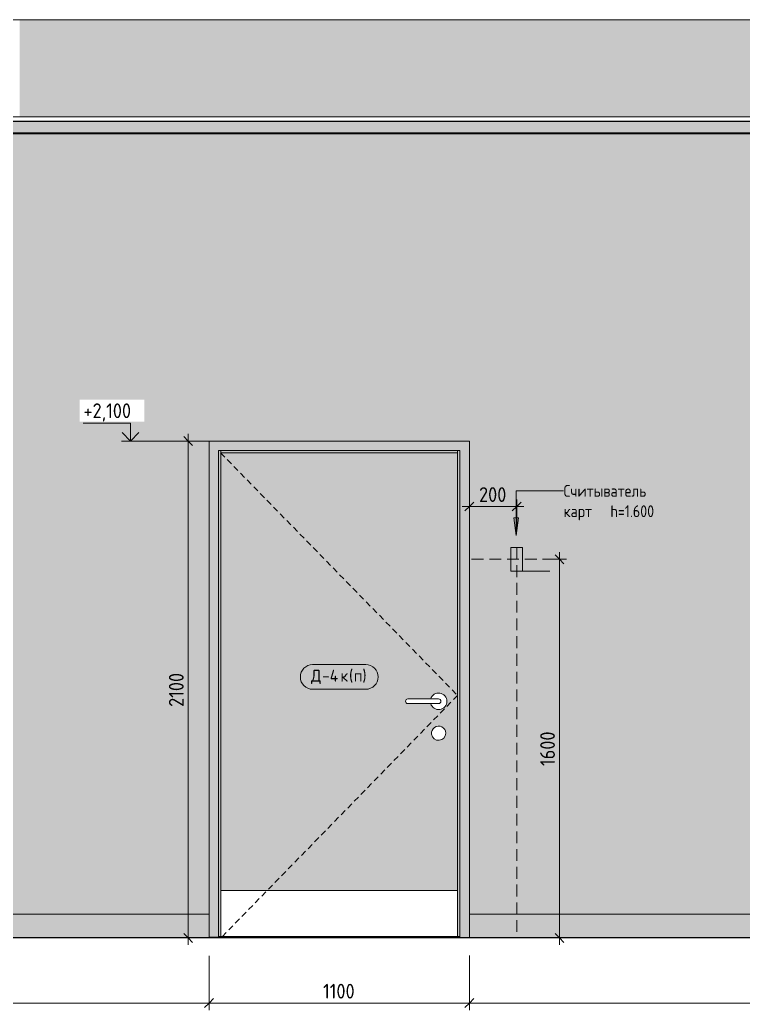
# Model space of a CAD drawing. Header units: millimetres. Extents: x 855 to 70116, y -1987 to 23809.
# Drawn here: x 27471 to 30529, y -306 to 3880 of the extents above; entities that cross this region are included whole.
import ezdxf

# ---------------------------------------------------------------- set-up
doc = ezdxf.new("R2010")
doc.units = ezdxf.units.MM
for name, pattern in [('200_ШТРИХ__ш1_п0_6_', [40, 25, -15]), ('ADSK_Штрих_ш2 п1', [75, 50, -25]), ('Штрих', [158.75, 79.375, -79.375])]:
    doc.linetypes.add(name, pattern=pattern)
for name, color, linetype, lineweight in [('A-ANNO-DIMS', 7, 'Continuous', 9), ('A-ANNO-DIMS-25', 7, 'Continuous', 9), ('A-DETL-1', 7, 'ADSK_Штрих_ш2 п1', 9), ('A-DOOR', 7, 'Continuous', 9), ('A-DOOR-2', 7, 'Штрих', 9), ('A-DOOR-3', 7, '200_ШТРИХ__ш1_п0_6_', 9), ('A-DOOR-FRAM-1', 7, 'Continuous', 9), ('A-DOOR-IDEN', 7, 'Continuous', 9), ('A-FLOR', 7, 'Continuous', 9), ('A-GENM', 7, 'Continuous', 9), ('A-WALL-PATT', 7, 'Continuous', 9), ('G-ANNO-DIMS', 7, 'Continuous', 9), ('G-ANNO-DIMS-1', 7, 'Continuous', 20), ('I-WALL', 7, 'Continuous', 9), ('Ограждение', 7, 'Continuous', 9), ('Поручни', 7, 'Continuous', 9)]:
    doc.layers.add(name, color=color, linetype=linetype, lineweight=lineweight)
for name, color, linetype, lineweight, true_color in [('A-CLNG-1', 7, 'Continuous', 9, 0x787878), ('A-CLNG-FNSH-1', 7, 'Continuous', 30, 0x3c3c3c), ('A-FLOR-1', 7, 'Continuous', 9, 0x787878), ('A-FLOR-FNSH-1', 7, 'Continuous', 30, 0x3c3c3c), ('G-ANNO-TEXT-1', 7, 'Continuous', 9, 0x3c3c3c), ('Q-SPCQ-1', 9, 'Continuous', 9, 0x808080), ('Q-SPCQ-2', 7, 'Continuous', 9, 0x7f7f7f)]:
    doc.layers.add(name, color=color, linetype=linetype, lineweight=lineweight, true_color=true_color)
doc.styles.add('GOST Common_5', font='GOST_Common.ttf', dxfattribs={"height": 50})
doc.styles.add('GOST Common_6', font='GOST_Common.ttf', dxfattribs={"width": 0.9, "height": 50})
doc.styles.add('ISOCPEUR_2', font='isocpeur.ttf', dxfattribs={"width": 0.9, "height": 62.5})
doc.dimstyles.new('ISO-2_5_0_9К_БОЛЬШОЙ_1', dxfattribs={"dimscale": 304.8, "dimtxt": 62.248823, "dimasz": 0.123031, "dimexe": 0.098425, "dimexo": 0.246063, "dimgap": 0, "dimtad": 1, "dimdec": 0, "dimrnd": 10, "dimzin": 0, "dimdsep": 46, "dimtxsty": 'ISOCPEUR_2', "dimblk1": 'OBLIQUE', "dimblk2": 'OBLIQUE', "dimsah": 1, "dimcen": 0.09, "dimdle": 0.098425, "dimazin": 0, "dimtfac": 1, "dimtdec": 4, "dimtix": 1, "dimtmove": 0, "dimatfit": 3, "dimfxl": 1, "dimtvp": 1, "dimtolj": 1, "dimtzin": 0, "dimarcsym": 2})

# ---------------------------------------------------------------- blocks, each defined once
blk = doc.blocks.new('110_Дверь_СКБ_1Ст_Внутренняя1 - Д-4к_п__1100x2100h_Артистические EI30-23988509-Развертка 1_30-1')
at = {"layer": 'A-DOOR'}
h = blk.add_hatch(color=256, dxfattribs=at)
h.paths.add_polyline_path([(19700, 199.9), (19700, 2049.9), (18700, 2049.9), (18700, 199.9), (19172, 199.9)])
h.paths.add_polyline_path([(19622.1, 835), (19614.7, 835.4), (19607.5, 837.6), (19600.6, 842.1), (19596, 846.9), (19592.3, 853.4), (19590.3, 860.6), (19590.3, 868.7), (19592, 875.5), (19596, 882.7), (19600.6, 887.8), (19606.9, 891.9), (19614.1, 894.3), (19621.6, 894.9), (19629.1, 893.5), (19635.9, 890.3), (19641.8, 885.5), (19646.3, 879.4), (19649, 872.4), (19650, 864.9), (19649, 857.4), (19646.3, 850.5), (19642, 844.5), (19636.2, 839.7), (19629.5, 836.4), (19624.2, 835.4)])
h.paths.add_polyline_path([(19620.5, 964.9), (19611.5, 965.9), (19602.5, 969.7), (19595.8, 974.6), (19590.1, 981.6), (19586.5, 989.9), (19490, 989.9), (19487.4, 990.2), (19485, 991.2), (19482.9, 992.8), (19481.3, 994.9), (19480.3, 997.3), (19480, 999.9), (19480.3, 1002.5), (19481.3, 1004.9), (19482.9, 1007), (19485, 1008.6), (19487.4, 1009.6), (19490, 1009.9), (19586.5, 1009.9), (19590.1, 1018.2), (19595.8, 1025.2), (19603.1, 1030.6), (19611.5, 1033.9), (19620.5, 1034.9), (19629.5, 1033.6), (19637.8, 1030), (19644.9, 1024.5), (19650.4, 1017.2), (19653.8, 1008.9), (19655, 999.9), (19653.8, 990.9), (19650.4, 982.6), (19644.9, 975.3), (19637.6, 969.7), (19629.5, 966.2), (19622.6, 965.2)])
at = {"layer": 'A-DOOR-FRAM-1'}
for points in [[(19750, 0), (19750, 2099.9), (18650, 2099.9), (18650, 2), (18690, 2), (18690, 2059.9), (19710, 2059.9), (19710, 2), (19749.6, 2), (19749.6, 0)], [(18690, 6.3), (18700, 6.3), (18700, 2059.9), (18690, 2059.9), (18690, 6.4)], [(19624.9, 2049.9), (19700, 2049.9), (19700, 2059.9), (18700, 2059.9), (18700, 2049.9), (19172, 2049.9)], [(19700, 6.3), (19710, 6.3), (19710, 2059.9), (19700, 2059.9), (19700, 100)]]:
    blk.add_hatch(color=256, dxfattribs=at).paths.add_polyline_path(points)
at = {"layer": 'A-DOOR'}
for p, q in [((19700, 2049.9), (18700, 2049.9)), ((18700, 199.9), (18700, 2049.9)), ((19700, 2049.9), (19700, 199.9)), ((19490, 1009.9), (19620, 1009.9)), ((19620, 1009.9), (19586.5, 1009.9)), ((19620, 989.9), (19490, 989.9)), ((19586.5, 989.9), (19620, 989.9)), ((19700, 199.9), (18700, 199.9)), ((18700, 199.9), (18700, 6.3)), ((19700, 6.3), (19700, 199.9))]:
    blk.add_line(p, q, dxfattribs=at)
for centre, radius, start, end in [((19490, 999.9), 10, 90, 270), ((19620, 999.9), 35, 0, 163.3985), ((19620, 999.9), 10, 270, 90), ((19620, 999.9), 10, 270, 90), ((19620, 999.9), 35, 196.6015, 0), ((19620, 864.9), 30, 0, 188.1699), ((19620, 864.9), 30, 188.1699, 0)]:
    blk.add_arc(centre, radius, start, end, dxfattribs=at)
at = {"layer": 'A-DOOR-2'}
for p, q in [((19750, 2099.9), (18650, 2099.9)), ((18650, 2), (18650, 2099.9)), ((19750, 2099.9), (18650, 2099.9)), ((18650, 2), (18650, 2099.9)), ((19750, 0), (19750, 2099.9)), ((19750, 0), (19750, 2099.9))]:
    blk.add_line(p, q, dxfattribs=at)
at = {"layer": 'A-DOOR-3'}
for p, q in [((18698.6, 2049.9), (19700, 1024.9)), ((19700, 1024.9), (18706.3, 6.3))]:
    blk.add_line(p, q, dxfattribs=at)
at = {"layer": 'A-DOOR-FRAM-1'}
for p, q in [((18690, 6.3), (18690, 2059.9)), ((18690, 2059.9), (19710, 2059.9)), ((18700, 2049.9), (18700, 2059.9)), ((18700, 2059.9), (18700, 199.9)), ((19700, 2059.9), (19700, 2049.9)), ((19700, 2059.9), (19700, 199.9)), ((19710, 2059.9), (19710, 6.3)), ((19700, 2049.9), (18700, 2049.9))]:
    blk.add_line(p, q, dxfattribs=at)
blk = doc.blocks.new('Плинтус - Плинтус керамогранит бежевый-32865284-Развертка 1_30-1')
at = {"layer": 'A-GENM'}
blk.add_hatch(color=256, dxfattribs=at).paths.add_polyline_path([(14341.5, 0), (18650, 0), (18650, 100), (13744, 100), (13744, 0), (13980, 0)])
for p, q in [((13744, 100), (18650, 100)), ((13744, 100), (13744, 0)), ((18650, 100), (18650, 2))]:
    blk.add_line(p, q, dxfattribs=at)
blk = doc.blocks.new('Плинтус - Плинтус керамогранит бежевый-33446224-Развертка 1_30-1')
at = {"layer": 'A-GENM'}
blk.add_hatch(color=256, dxfattribs=at).paths.add_polyline_path([(19750, 0), (22985.2, 0), (22985.2, 100), (19750, 100)])
for p, q in [((19750, 100), (22985.2, 100)), ((19750, 0), (19750, 100))]:
    blk.add_line(p, q, dxfattribs=at)
blk = doc.blocks.new('_Считыватель карт - Тип 1-29506779-Развертка 1_30-1')
at = {"layer": 'Q-SPCQ-2'}
blk.add_hatch(color=256, dxfattribs=at).paths.add_polyline_path([(19975, 1550), (19975, 1650), (19925, 1650), (19925, 1550)])
at = {"layer": 'Q-SPCQ-1'}
for p, q in [((19925, 1650), (19975, 1650)), ((19925, 1550), (19925, 1650)), ((19975, 1650), (19975, 1550)), ((19975, 1550), (19925, 1550)), ((20090, 1550), (19950, 1550)), ((20090, 1550), (19950, 1550)), ((19977.4, 1550), (20062.4, 1550)), ((20062.4, 1550), (19977.4, 1550))]:
    blk.add_line(p, q, dxfattribs=at)
blk = doc.blocks.new('Ограждение - Ограждение-32870510-Развертка 1_30-1')
at = {"layer": 'Ограждение'}
blk.add_hatch(color=256, dxfattribs=at).paths.add_polyline_path([(18740, 0), (18993.8, 0), (18993.8, 2), (19710, 2), (19710, 6.3), (18690, 6.3), (18690, 2), (18740, 2)])
at = {"layer": 'Поручни'}
for p, q in [((18690, 2), (18690, 6.3)), ((18690, 6.3), (19710, 6.3)), ((19710, 6.3), (19710, 2))]:
    blk.add_line(p, q, dxfattribs=at)
blk = doc.blocks.new('М_двери - Типоразмер_рамка-25223575-Развертка 1_30-1')
at = {"layer": 'A-DOOR-IDEN'}
for p, q in [((19312.4, 1154.8), (19087.6, 1154.8)), ((19087.6, 1050.8), (19312.4, 1050.8))]:
    blk.add_line(p, q, dxfattribs=at)
for centre, start, end in [((19087.6, 1102.8), 90, 270), ((19312.4, 1102.8), 270, 90)]:
    blk.add_arc(centre, 52, start, end, dxfattribs=at)
blk = doc.blocks.new('DIMBLOCK13-Развертка 1_30-1')
at = {"layer": 'A-ANNO-DIMS-25'}
for p, q in [((23380.5, -75), (23380.5, -305.5)), ((23380.5, -275.5), (23380.5, -75.1)), ((28271.5, -75.1), (28271.5, -305.5)), ((28271.5, -275.5), (28271.5, -75.1)), ((23350.5, -275.5), (28271.5, -275.5))]:
    blk.add_line(p, q, dxfattribs=at)
at = {"layer": 'A-ANNO-DIMS-25', "lineweight": 20}
for p, q in [((23380.5, -275.5), (23361.7, -294.3)), ((23380.5, -275.5), (23399.2, -256.8)), ((28271.5, -275.5), (28252.7, -294.3)), ((28271.5, -275.5), (28290.2, -256.8))]:
    blk.add_line(p, q, dxfattribs=at)
at = {"layer": 'A-ANNO-DIMS-25', "color": 0, "insert": (25744, -193.9), "char_height": 62.5, "width": 196.802, "attachment_point": 1, "line_spacing_factor": 1.149209, "style": 'ISOCPEUR_2'}
blk.add_mtext('4890', dxfattribs=at)
blk = doc.blocks.new('_Oblique')
at = {"color": 0, "linetype": 'ByBlock', "lineweight": -2}
blk.add_line((-0.5, -0.5), (0.5, 0.5), dxfattribs=at)
blk = doc.blocks.new('DIMBLOCK14-Развертка 1_30-1')
at = {"layer": 'A-ANNO-DIMS-25'}
for p, q in [((28271.5, -75.1), (28271.5, -305.5)), ((28271.5, -275.5), (28271.5, -75.1)), ((29371.5, -75), (29371.5, -305.5)), ((29371.5, -275.5), (29371.5, -75.1)), ((28271.5, -275.5), (29371.5, -275.5))]:
    blk.add_line(p, q, dxfattribs=at)
at = {"layer": 'A-ANNO-DIMS-25', "lineweight": 20}
for p, q in [((28271.5, -275.5), (28252.7, -294.3)), ((28271.5, -275.5), (28290.2, -256.8)), ((29371.5, -275.5), (29352.7, -294.3)), ((29371.5, -275.5), (29390.2, -256.8))]:
    blk.add_line(p, q, dxfattribs=at)
at = {"layer": 'A-ANNO-DIMS-25', "color": 0, "insert": (28753.2, -193.9), "char_height": 62.5, "width": 163.762, "attachment_point": 1, "line_spacing_factor": 1.149209, "style": 'ISOCPEUR_2'}
blk.add_mtext('1100', dxfattribs=at)
blk = doc.blocks.new('DIMBLOCK15-Развертка 1_30-1')
at = {"layer": 'A-ANNO-DIMS-25'}
for p, q in [((33001, 725), (33001, -305.5)), ((33001, -275.5), (33001, 725)), ((29371.5, -75), (29371.5, -305.5)), ((29371.5, -275.5), (29371.5, -75.1)), ((29371.5, -275.5), (33031, -275.5))]:
    blk.add_line(p, q, dxfattribs=at)
at = {"layer": 'A-ANNO-DIMS-25', "lineweight": 20}
for p, q in [((29371.5, -275.5), (29352.7, -294.3)), ((29371.5, -275.5), (29390.2, -256.8)), ((33001, -275.5), (32982.2, -294.3)), ((33001, -275.5), (33019.7, -256.8))]:
    blk.add_line(p, q, dxfattribs=at)
at = {"layer": 'A-ANNO-DIMS-25', "color": 0, "insert": (31107.2, -193.9), "char_height": 62.5, "width": 189.619, "attachment_point": 1, "line_spacing_factor": 1.149209, "style": 'ISOCPEUR_2'}
blk.add_mtext('3630', dxfattribs=at)
blk = doc.blocks.new('Высотные отметки - Стрелка_Верх-17668718-Развертка 1_30-1')
at = {"layer": 'G-ANNO-DIMS'}
for p, q in [((13536.5, 75), (13336.5, 75)), ((13536.5, 0), (13536.5, 75)), ((13574.4, 0), (13499.4, 0))]:
    blk.add_line(p, q, dxfattribs=at)
at = {"layer": 'G-ANNO-DIMS-1'}
for q in [(13501.2, 35.4), (13571.9, 35.4)]:
    blk.add_line((13536.5, 0), q, dxfattribs=at)
blk = doc.blocks.new('DIMBLOCK16-Развертка 1_30-1')
at = {"layer": 'A-ANNO-DIMS-25'}
for p, q in [((29371.5, 1774.5), (29371.5, 1853)), ((29571.5, 1725), (29571.5, 1853)), ((29341.5, 1823), (29601.5, 1823)), ((29371.5, 1823), (29371.5, 1774.5)), ((29571.5, 1823), (29571.5, 1725))]:
    blk.add_line(p, q, dxfattribs=at)
at = {"layer": 'A-ANNO-DIMS-25', "lineweight": 20}
for p, q in [((29371.5, 1823), (29390.2, 1841.8)), ((29571.5, 1823), (29590.2, 1841.8)), ((29371.5, 1823), (29352.7, 1804.3)), ((29571.5, 1823), (29552.7, 1804.3))]:
    blk.add_line(p, q, dxfattribs=at)
at = {"layer": 'A-ANNO-DIMS-25', "color": 0, "insert": (29412.2, 1904.7), "char_height": 62.5, "width": 142.215, "attachment_point": 1, "line_spacing_factor": 1.149209, "style": 'ISOCPEUR_2'}
blk.add_mtext('200', dxfattribs=at)
blk = doc.blocks.new('DIMBLOCK17-Развертка 1_30-1')
at = {"layer": 'A-ANNO-DIMS-25'}
for p, q in [((29703.7, 1600), (29782.2, 1600)), ((29752.2, 1600), (29703.7, 1600)), ((29752.2, 1630), (29752.2, -30)), ((29703.7, 0), (29782.2, 0)), ((29752.2, 0), (29703.7, 0))]:
    blk.add_line(p, q, dxfattribs=at)
at = {"layer": 'A-ANNO-DIMS-25', "lineweight": 20}
for p, q in [((29752.2, 1600), (29733.5, 1618.7)), ((29752.2, 1600), (29771, 1581.2)), ((29752.2, 0), (29733.5, 18.8)), ((29752.2, 0), (29771, -18.8))]:
    blk.add_line(p, q, dxfattribs=at)
at = {"layer": 'A-ANNO-DIMS-25', "color": 0, "insert": (29670.6, 726.4), "char_height": 62.5, "width": 176.691, "attachment_point": 1, "rotation": 90, "line_spacing_factor": 1.149209, "style": 'ISOCPEUR_2'}
blk.add_mtext('1600', dxfattribs=at)
blk = doc.blocks.new('DIMBLOCK18-Развертка 1_30-1')
at = {"layer": 'A-ANNO-DIMS-25'}
for p, q in [((28196.5, 2099.9), (28153.2, 2099.9)), ((28183.2, 2129.9), (28183.2, -30)), ((28183.2, 2099.9), (28196.5, 2099.9)), ((28134.8, 0), (28213.2, 0)), ((28183.2, 0), (28134.8, 0))]:
    blk.add_line(p, q, dxfattribs=at)
at = {"layer": 'A-ANNO-DIMS-25', "lineweight": 20}
for p, q in [((28183.2, 2099.9), (28164.5, 2118.6)), ((28183.2, 2099.9), (28202, 2081.1)), ((28183.2, 0), (28164.5, 18.8)), ((28183.2, 0), (28202, -18.8))]:
    blk.add_line(p, q, dxfattribs=at)
at = {"layer": 'A-ANNO-DIMS-25', "color": 0, "insert": (28101.6, 976.3), "char_height": 62.5, "width": 176.691, "attachment_point": 1, "rotation": 90, "line_spacing_factor": 1.149209, "style": 'ISOCPEUR_2'}
blk.add_mtext('2100', dxfattribs=at)

msp = doc.modelspace()

# ---------------------------------------------------------------- hatches: boundary and pattern name
at = {"layer": 'A-CLNG-1'}
msp.add_hatch(color=256, dxfattribs=at).paths.add_polyline_path([(30604.9, 3400), (33001.5, 3400), (33001.5, 3450), (23359.2, 3450), (23359.2, 3400), (29397.2, 3400)])
at = {"layer": 'A-FLOR'}
msp.add_hatch(color=256, dxfattribs=at).paths.add_polyline_path([(28943.1, 0), (29371.1, 0.1), (29371.1, 2), (28852.4, 2), (28852.4, 0)])
at = {"layer": 'A-FLOR-1'}
h = msp.add_hatch(color=256, dxfattribs=at)
h.paths.add_polyline_path([(28321.5, 0), (28361.5, 0), (28361.5, 2), (28271.5, 2), (28271.5, 0), (28311.5, 0)])
h.paths.add_polyline_path([(28852.4, 0), (28852.4, 2), (28615.3, 2), (28615.3, 0), (28793.4, 0)])
at = {"layer": 'A-WALL-PATT'}
h = msp.add_hatch(color=256, dxfattribs=at)
h.paths.add_polyline_path([(32624.5, 0), (32624.5, 3400), (23380.5, 3400), (23380.5, 100), (28271.5, 100), (28271.5, 2099.9), (29371.5, 2099.9), (29371.5, 100), (32621.6, 100), (32621.6, 0)])
h.paths.add_polyline_path([(29546.5, 1550), (29546.5, 1650), (29596.5, 1650), (29596.5, 1550)])
at = {"layer": 'G-ANNO-TEXT-1'}
msp.add_hatch(color=256, dxfattribs=at).paths.add_polyline_path([(29568.6, 1700), (29578.5, 1775), (29558.8, 1775)])
at = {"layer": 'I-WALL'}
msp.add_hatch(color=256, dxfattribs=at).paths.add_polyline_path([(32180.8, 3470), (32625.5, 3470), (32625.5, 3880), (27471.5, 3880), (27471.5, 3470), (31812.5, 3470)])

# ---------------------------------------------------------------- linework, layer by layer
at = {"layer": 'A-CLNG-FNSH-1'}
for p, q in [((33001.5, 3450), (23359.2, 3450)), ((33001.5, 3401), (23359.2, 3401)), ((23359.2, 3400), (33001.5, 3400))]:
    msp.add_line(p, q, dxfattribs=at)
at = {"layer": 'A-DETL-1'}
for p, q in [((29571.5, 1650), (29571.5, -0.5)), ((29381, 1600), (29781, 1600))]:
    msp.add_line(p, q, dxfattribs=at)
at = {"layer": 'A-FLOR'}
for p, q in [((23359.2, 3880), (33020.1, 3880)), ((28852.4, 2), (29371.4, 2)), ((33020.1, -0.1), (23359.2, -0.1))]:
    msp.add_line(p, q, dxfattribs=at)
at = {"layer": 'A-FLOR-FNSH-1'}
for p, q in [((32624.5, 0), (23359.2, 0)), ((28361.5, 2), (28271.5, 2)), ((28271.5, 2), (28271.5, 0)), ((28361.5, 0), (28361.5, 2)), ((28852.4, 2), (28615.3, 2)), ((28615.3, 2), (28615.3, 0)), ((28852.4, 0), (28852.4, 2))]:
    msp.add_line(p, q, dxfattribs=at)
at = {"layer": 'G-ANNO-DIMS'}
for p, q in [((28007.9, 2099.9), (27938.8, 2099.9)), ((28355.4, 2099.9), (28007.9, 2099.9))]:
    msp.add_line(p, q, dxfattribs=at)
at = {"layer": 'G-ANNO-TEXT-1'}
for p, q in [((29568.6, 1889.1), (29769.6, 1889.1)), ((29568.6, 1700), (29568.6, 1889.1)), ((29578.5, 1775), (29558.8, 1775)), ((29558.8, 1775), (29568.6, 1700)), ((29568.6, 1700), (29578.5, 1775))]:
    msp.add_line(p, q, dxfattribs=at)
at = {"layer": 'I-WALL'}
for p, q in [((33020.1, 3470), (23381.5, 3470)), ((28271.5, 100), (28271.5, 2099.9)), ((28271.5, 2099.9), (29371.5, 2099.9)), ((29371.5, 2099.9), (29371.5, 100))]:
    msp.add_line(p, q, dxfattribs=at)

# ---------------------------------------------------------------- block references
at = {"layer": 'A-DOOR-FRAM-1'}
msp.add_blockref('110_Дверь_СКБ_1Ст_Внутренняя1 - Д-4к_п__1100x2100h_Артистические EI30-23988509-Развертка 1_30-1', (9621.5, 0), dxfattribs=at)
at = {"layer": 'A-DOOR-IDEN'}
msp.add_blockref('М_двери - Типоразмер_рамка-25223575-Развертка 1_30-1', (9621.5, 0), dxfattribs=at)
at = {"layer": 'A-GENM'}
for name in ['Плинтус - Плинтус керамогранит бежевый-32865284-Развертка 1_30-1', 'Плинтус - Плинтус керамогранит бежевый-33446224-Развертка 1_30-1']:
    msp.add_blockref(name, (9621.5, 0), dxfattribs=at)
at = {"layer": 'G-ANNO-DIMS'}
msp.add_blockref('Высотные отметки - Стрелка_Верх-17668718-Развертка 1_30-1', (14402.3, 2099.9), dxfattribs=at)
at = {"layer": 'Q-SPCQ-1'}
msp.add_blockref('_Считыватель карт - Тип 1-29506779-Развертка 1_30-1', (9621.5, 0), dxfattribs=at)
at = {"layer": 'Поручни'}
msp.add_blockref('Ограждение - Ограждение-32870510-Развертка 1_30-1', (9621.5, 0), dxfattribs=at)

# ---------------------------------------------------------------- texts
at = {"layer": 'A-DOOR-IDEN', "char_height": 50, "attachment_point": 1, "style": 'GOST Common_5'}
for s, insert, width in [('\\fGOST Common|b0|i0|c204|p34|;Д', (28702.5, 1133.1), 56.118), ('-4', (28748.8, 1133.1), 94.198), ('\\fGOST Common|b0|i0|c204|p34|;(', (28862.9, 1133.1), 24.051), ('\\fGOST Common|b0|i0|c204|p34|;)', (28919.2, 1133.1), 24.051), ('\\fGOST Common|b0|i0|c204|p34|;к', (28826.5, 1133.1), 44.093), ('\\fGOST Common|b0|i0|c204|p34|;п', (28882.8, 1133.1), 44.093)]:
    msp.add_mtext(s, dxfattribs=dict(at, insert=insert, width=width))
at = {"layer": 'G-ANNO-TEXT-1', "char_height": 50, "attachment_point": 1, "style": 'GOST Common_6'}
for s, insert, width in [('Считыватель', (29769.9, 1914.1), 463.576), ('\\fGOST Common|b0|i0|c204|p34|;\\W.9; ', (30152.4, 1914.1), 19.842), ('карт', (29769.9, 1828.1), 173.165), ('  h=1.600', (29912.8, 1828.1), 281.392)]:
    msp.add_mtext(s, dxfattribs=dict(at, insert=insert, width=width))

# ---------------------------------------------------------------- dimensions: what is measured, and where the dimension line sits
at = {"layer": 'A-ANNO-DIMS'}
for base, p1, p2, override, picture, middle in [((28183.2, 0), (28271.5, 2099.9), (28209.8, 0), {"dimpost": '<>', "dimfxl": 2100.806248}, 'DIMBLOCK18-Развертка 1_30-1', (28152, 1049.9)), ((29752.2, 0), (29778.7, 1600), (29778.7, 0), {"dimpost": '<>', "dimfxl": 1600}, 'DIMBLOCK17-Развертка 1_30-1', (29721, 800))]:
    dim = msp.add_linear_dim(base=base, p1=p1, p2=p2, angle=90, dimstyle='ISO-2_5_0_9К_БОЛЬШОЙ_1', override=override, dxfattribs=at)
    dim.commit()
    dim.dimension.update_dxf_attribs({"geometry": picture, "text_midpoint": middle})
for base, p1, p2, override, picture, middle in [((29571.5, 1823), (29371.5, 1849.5), (29571.5, 1650), {"dimpost": '<>', "dimfxl": 282.505795}, 'DIMBLOCK16-Развертка 1_30-1', (29471.5, 1854.3)), ((33000.9602, -275.5318), (29371.4604, 0), (33000.9602, 800), {"dimpost": '<>', "dimfxl": 3716.620683}, 'DIMBLOCK15-Развертка 1_30-1', (31186.2103, -244.2818)), ((28271.5, -275.5), (23380.5, 0), (28271.5, -0.1), {"dimpost": '<>', "dimfxl": 4891.00012}, 'DIMBLOCK13-Развертка 1_30-1', (25826, -244.3)), ((29371.5, -275.5), (28271.5, -0.1), (29371.5, 0), {"dimpost": '<>', "dimfxl": 1100.000005}, 'DIMBLOCK14-Развертка 1_30-1', (28821.5, -244.3))]:
    dim = msp.add_linear_dim(base=base, p1=p1, p2=p2, dimstyle='ISO-2_5_0_9К_БОЛЬШОЙ_1', override=override, dxfattribs=at)
    dim.commit()
    dim.dimension.update_dxf_attribs({"geometry": picture, "text_midpoint": middle})

# ---------------------------------------------------------------- next in the draw order: texts
at = {"layer": 'G-ANNO-DIMS', "insert": (27740.5, 2259.1), "char_height": 62.5, "width": 242.008, "attachment_point": 1, "line_spacing_factor": 1.149209, "style": 'ISOCPEUR_2', "bg_fill": 3, "box_fill_scale": 1.25, "bg_fill_color": 256, "bg_fill_true_color": 13158600, "bg_fill_transparency": 0}
msp.add_mtext('+2,100', dxfattribs=at)

doc.saveas('drawing.dxf')
